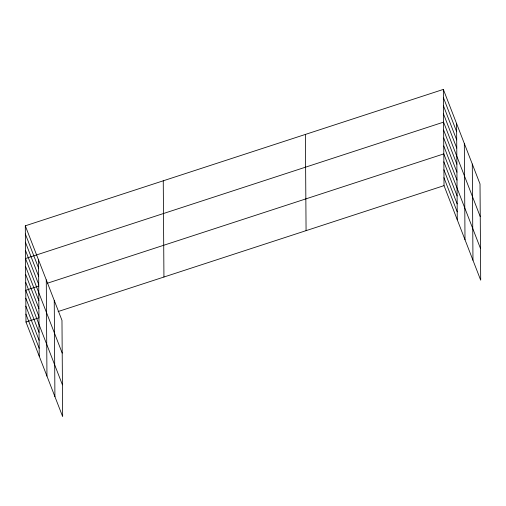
<?xml version="1.0" encoding="UTF-8"?>
<svg xmlns="http://www.w3.org/2000/svg" width="506" height="506" viewBox="0 0 506 506"><rect width="100%" height="100%" fill="white"/><g stroke="black" fill="none" stroke-linecap="round" stroke-linejoin="round"><path stroke-width="0.76" d="M25.3 225.815L61.972 320.361L62.655 416.583L25.983 322.037L25.3 225.815L443.345 89.417L480.017 183.963L480.7 280.185L444.028 185.639L443.345 89.417M38.892 285.998L25.755 290.286L62.428 384.832M47.653 283.139L443.8 153.887L480.472 248.433M25.983 322.037L39.12 317.749M58.095 311.557L444.028 185.639M443.408 97.595L456.652 131.743M443.465 105.773L456.709 139.922M443.522 113.951L456.766 148.1M480.251 216.682L443.579 122.129L25.534 258.528L62.206 353.08M443.635 130.067L456.88 164.216M443.692 138.011L456.937 172.154M443.749 145.949L456.994 180.092M443.857 161.825L457.101 195.974M443.914 169.763L457.158 203.912M443.971 177.701L457.215 211.85M25.357 233.993L38.601 268.142M25.414 242.172L38.658 276.32M25.471 250.35L38.722 284.498M25.585 266.466L38.835 300.615M25.642 274.404L38.886 308.552M25.698 282.342L38.943 316.49M25.812 298.224L39.057 332.366M25.869 306.162L39.114 340.304M25.926 314.099L39.171 348.248M472.288 164.033L472.971 260.255M464.325 143.495L465.001 239.717M456.589 123.565L457.272 219.787M305.39 134.432L306.073 230.647M163.255 180.806L163.938 277.022M54.243 300.431L54.92 396.653M46.274 279.894L46.957 376.116M38.545 259.964L39.228 356.186"/></g></svg>
